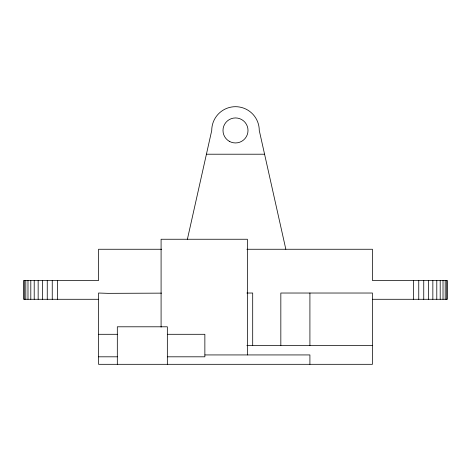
<?xml version="1.0" encoding="UTF-8"?>
<svg xmlns="http://www.w3.org/2000/svg" width="471" height="471" viewBox="0 0 471 471"><rect width="100%" height="100%" fill="white"/><g stroke="black" fill="none" stroke-linecap="round" stroke-linejoin="round"><path stroke-width="0.71" d="M187.399 239.25L211.738 130.449A23.762 23.762 0 0 1 235.5 106.687A23.762 23.762 0 0 1 259.262 130.449L285.838 249.259M161.529 293.139L107.936 293.345L98.557 293.027L98.557 364.313L372.443 364.313L372.443 293.027L280.834 293.027L280.834 345.555M206.422 154.211L264.578 154.211M161.677 249.259L98.557 249.259L98.557 280.522L23.55 280.522L23.55 299.285L98.557 299.285M246.892 249.259L372.443 249.259L372.443 280.522L447.45 280.522L447.45 299.285L372.443 299.285M246.839 293.027L252.697 293.027L252.697 345.555M98.557 334.298L117.314 334.298M167.34 334.298L204.861 334.298L204.861 356.812L167.34 356.812M246.839 345.555L372.443 345.555M204.967 354.934L309.912 354.934L309.912 364.313M98.557 356.812L117.314 356.812M446.685 280.522L446.685 299.285M445.195 280.522L445.195 299.285M443.017 280.522L443.017 299.285M440.197 280.522L440.197 299.285M436.788 280.522L436.788 299.285M432.849 280.522L432.849 299.285M428.475 280.522L428.475 299.285M423.747 280.522L423.747 299.285M418.754 280.522L418.754 299.285M413.609 280.522L413.609 299.285M309.912 293.027L309.912 345.555M247.381 354.934L247.381 239.25L161.088 239.25L161.088 327.115M167.34 364.313L167.34 326.797L117.314 326.797L117.314 364.313M57.391 280.522L57.391 299.285M52.246 280.522L52.246 299.285M47.253 280.522L47.253 299.285M42.525 280.522L42.525 299.285M38.151 280.522L38.151 299.285M34.212 280.522L34.212 299.285M30.803 280.522L30.803 299.285M27.983 280.522L27.983 299.285M25.805 280.522L25.805 299.285M24.315 280.522L24.315 299.285M229.247 141.276A12.505 12.505 0 0 0 248.005 130.449A12.505 12.505 0 0 0 229.247 119.616A12.505 12.505 0 0 0 229.247 141.276"/></g></svg>
